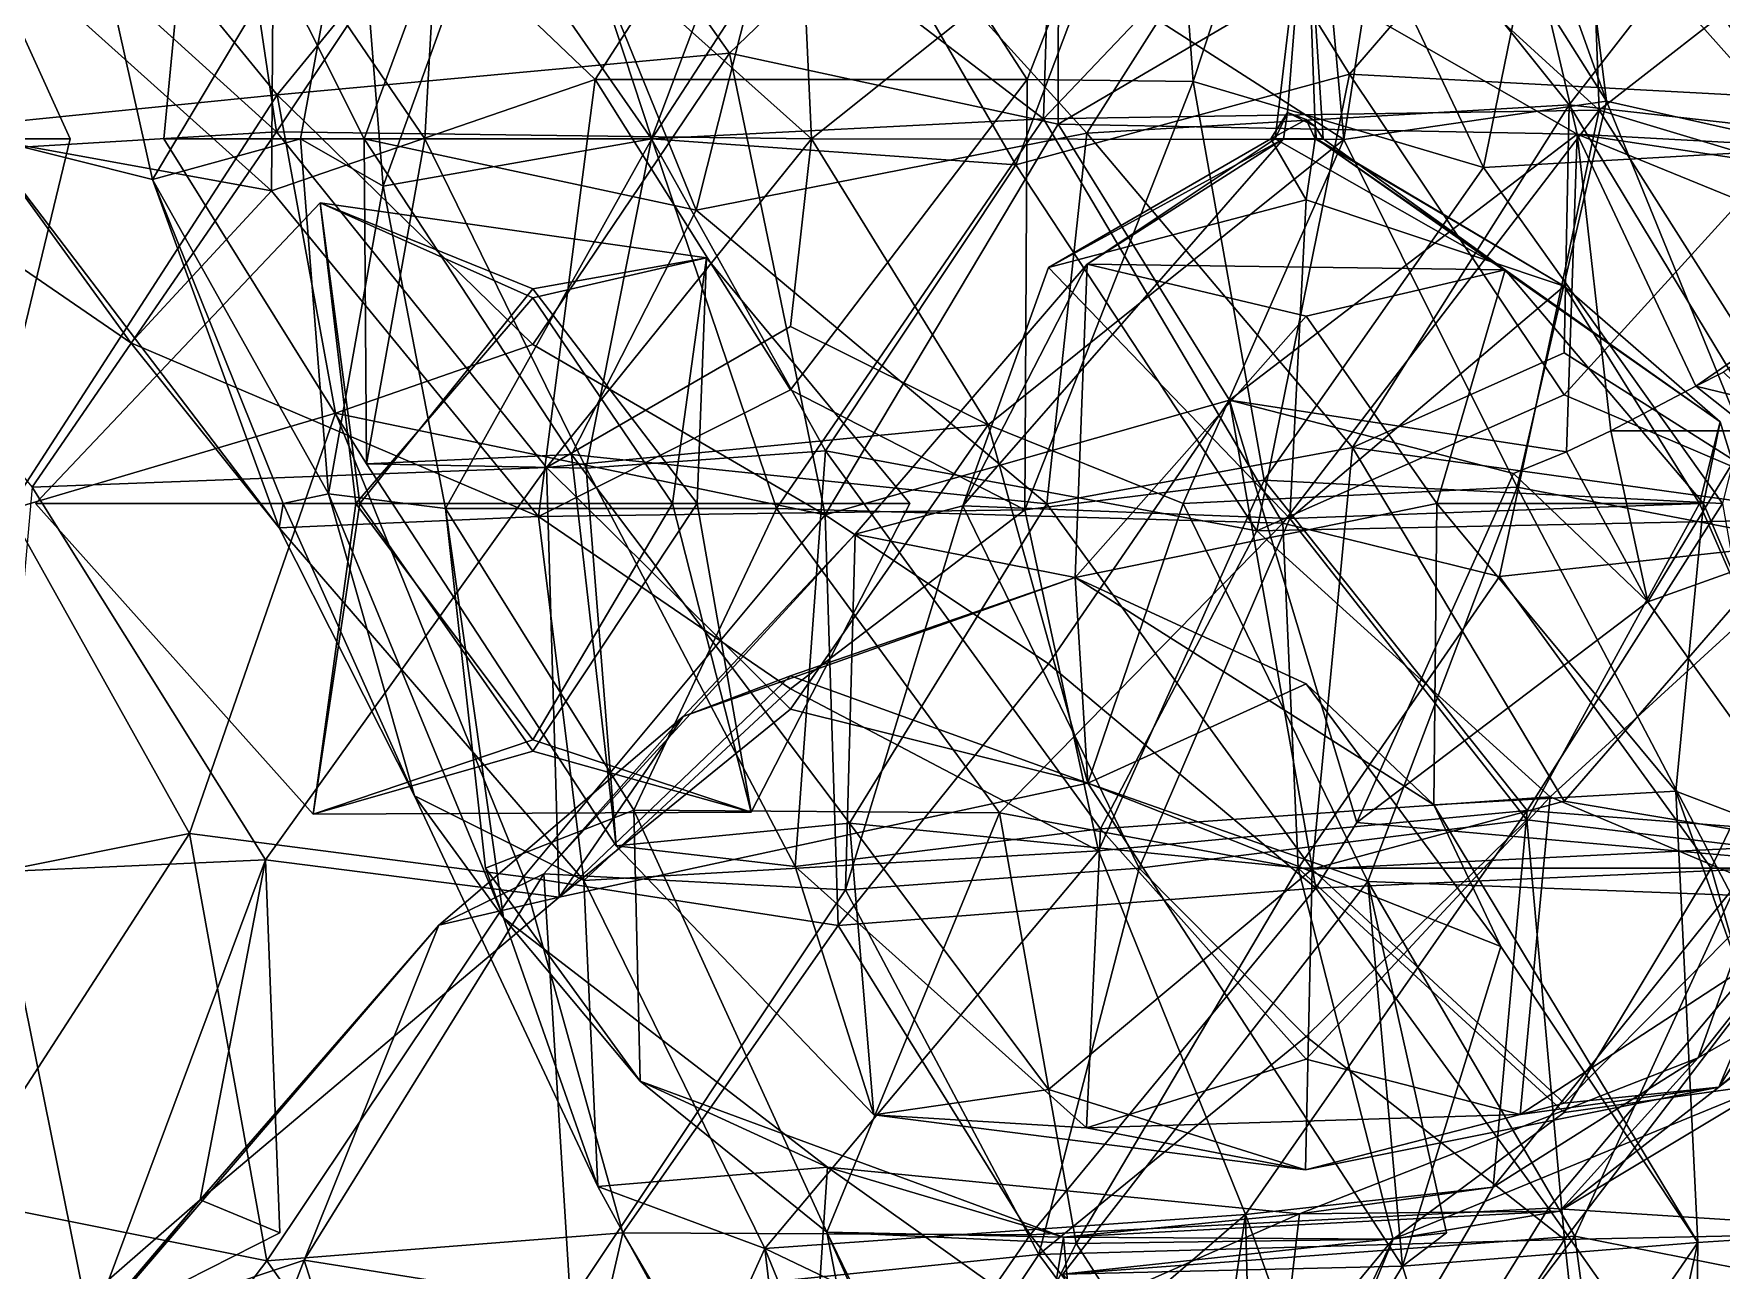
# Model space of a CAD drawing. Extents: x 290034 to 295698, y 4553723 to 4561693.
# Drawn here: x 293386 to 293468.5, y 4558673.5 to 4558733.9 of the extents above; entities that cross this region are included whole.
import ezdxf

# ---------------------------------------------------------------- set-up
doc = ezdxf.new("R2010")
doc.units = 0
doc.layers.add('Au_ppm_Pref_-_0_2', color=7, linetype='CONTINUOUS')

msp = doc.modelspace()

# ---------------------------------------------------------------- linework, layer by layer
at = {"layer": 'Au_ppm_Pref_-_0_2'}
for points in [[(293435.373, 4558729.73, 1828.966), (293436.02, 4558750.748, 1833.943), (293423.013, 4558739.188, 1831.769)], [(293435.373, 4558729.73, 1828.966), (293448.212, 4558743.222, 1830.424), (293436.02, 4558750.748, 1833.943)], [(293382.392, 4558743.126, 1892.169), (293397.885, 4558729.086, 1892.663), (293394.884, 4558749.43, 1891.044)], [(293407.512, 4558743.516, 1892.262), (293394.884, 4558749.43, 1891.044), (293397.885, 4558729.086, 1892.663)], [(293462.53, 4558730.146, 1828.394), (293461.816, 4558749.608, 1834.904), (293448.212, 4558743.222, 1830.424)], [(293462.53, 4558730.146, 1828.394), (293473.41, 4558738.638, 1831.952), (293461.816, 4558749.608, 1834.904)], [(293407.512, 4558743.516, 1892.262), (293424.038, 4558728.741, 1892.29), (293423.106, 4558748.855, 1890.425)], [(293423.106, 4558748.855, 1890.425), (293424.038, 4558728.741, 1892.29), (293435.613, 4558737.996, 1891.79)], [(293434.579, 4558731.65, 1863.491), (293424.011, 4558747.988, 1864.545), (293441.422, 4558749.174, 1859.851)], [(293434.579, 4558731.65, 1863.491), (293441.422, 4558749.174, 1859.851), (293442.685, 4558731.553, 1858.398)], [(293442.685, 4558731.553, 1858.398), (293441.422, 4558749.174, 1859.851), (293447.691, 4558746.724, 1853.071)], [(293486.135, 4558748.987, 1790.109), (293460.721, 4558743.976, 1790.36), (293473.92, 4558730.633, 1789.87)], [(293409.221, 4558747.84, 1812.01), (293402.172, 4558728.741, 1809.44), (293393.943, 4558745.163, 1805.578)], [(293424.011, 4558747.988, 1864.545), (293413.469, 4558731.641, 1862.541), (293397.794, 4558746.604, 1864.904)], [(293418.397, 4558725.259, 1812.524), (293402.172, 4558728.741, 1809.44), (293409.221, 4558747.84, 1812.01)], [(293423.293, 4558744.673, 1816.358), (293418.397, 4558725.259, 1812.524), (293409.221, 4558747.84, 1812.01)], [(293410.555, 4558746.33, 1908.586), (293436.124, 4558748.428, 1908.601), (293420.029, 4558732.932, 1909.327)], [(293434.579, 4558731.65, 1863.491), (293413.469, 4558731.641, 1862.541), (293424.011, 4558747.988, 1864.545)], [(293436.095, 4558729.458, 1910.133), (293420.029, 4558732.932, 1909.327), (293436.124, 4558748.428, 1908.601)], [(293436.095, 4558729.458, 1910.133), (293436.124, 4558748.428, 1908.601), (293448.212, 4558736.578, 1909.136)], [(293397.927, 4558730.895, 1908.822), (293370.494, 4558728.121, 1906.926), (293385.258, 4558746.424, 1907.855)], [(293372.556, 4558746.495, 1853.045), (293383.451, 4558728.855, 1853.02), (293387.487, 4558746.248, 1847.653)], [(293387.487, 4558746.248, 1847.653), (293383.451, 4558728.855, 1853.02), (293391.836, 4558726.766, 1846.233)], [(293397.794, 4558746.604, 1864.904), (293397.653, 4558726.208, 1861.696), (293385.216, 4558737.376, 1862.07)], [(293410.555, 4558746.33, 1908.586), (293397.927, 4558730.895, 1908.822), (293385.258, 4558746.424, 1907.855)], [(293387.487, 4558746.248, 1847.653), (293391.836, 4558726.766, 1846.233), (293401.761, 4558743.366, 1842.012)], [(293397.794, 4558746.604, 1864.904), (293413.469, 4558731.641, 1862.541), (293397.653, 4558726.208, 1861.696)], [(293410.555, 4558746.33, 1908.586), (293420.029, 4558732.932, 1909.327), (293397.927, 4558730.895, 1908.822)], [(293401.761, 4558743.366, 1842.012), (293403.103, 4558726.43, 1836.105), (293410.376, 4558746.573, 1835.256)], [(293416.227, 4558728.741, 1832.052), (293410.376, 4558746.573, 1835.256), (293403.103, 4558726.43, 1836.105)], [(293422.955, 4558746.597, 1793.659), (293405.971, 4558743.482, 1798.659), (293416.211, 4558728.741, 1796.409)], [(293416.227, 4558728.741, 1832.052), (293423.013, 4558739.188, 1831.769), (293410.376, 4558746.573, 1835.256)], [(293434.025, 4558727.475, 1792.52), (293422.955, 4558746.597, 1793.659), (293416.211, 4558728.741, 1796.409)], [(293434.025, 4558727.475, 1792.52), (293441.244, 4558746.559, 1790.391), (293422.955, 4558746.597, 1793.659)], [(293437.49, 4558729.017, 1816.657), (293423.293, 4558744.673, 1816.358), (293448.42, 4558746.23, 1817.402)], [(293441.244, 4558746.559, 1790.391), (293434.025, 4558727.475, 1792.52), (293450.327, 4558731.904, 1789.788)], [(293435.613, 4558737.996, 1891.79), (293450.047, 4558728.716, 1893.755), (293448.415, 4558746.617, 1888.808)], [(293437.49, 4558729.017, 1816.657), (293448.42, 4558746.23, 1817.402), (293461.07, 4558730.413, 1819.75)], [(293441.244, 4558746.559, 1790.391), (293450.327, 4558731.904, 1789.788), (293460.721, 4558743.976, 1790.36)], [(293456.871, 4558727.352, 1852.076), (293442.685, 4558731.553, 1858.398), (293447.691, 4558746.724, 1853.071)], [(293456.871, 4558727.352, 1852.076), (293447.691, 4558746.724, 1853.071), (293460.805, 4558746.549, 1847.139)], [(293450.047, 4558728.716, 1893.755), (293452.819, 4558746.559, 1895.822), (293448.415, 4558746.617, 1888.808)], [(293448.42, 4558746.23, 1817.402), (293473.497, 4558746.41, 1817.428), (293461.07, 4558730.413, 1819.75)], [(293462.888, 4558730.59, 1900.623), (293452.819, 4558746.559, 1895.822), (293450.047, 4558728.716, 1893.755)], [(293452.819, 4558746.559, 1895.822), (293462.888, 4558730.59, 1900.623), (293460.901, 4558746.559, 1900.584)], [(293472.855, 4558728.255, 1846.96), (293456.871, 4558727.352, 1852.076), (293460.805, 4558746.549, 1847.139)], [(293460.901, 4558746.559, 1900.584), (293462.888, 4558730.59, 1900.623), (293457.579, 4558745.442, 1906.145)], [(293472.855, 4558728.255, 1846.96), (293460.805, 4558746.549, 1847.139), (293472.152, 4558746.019, 1840.778)], [(293473.497, 4558746.41, 1817.428), (293488.366, 4558727.309, 1818.94), (293461.07, 4558730.413, 1819.75)], [(293448.212, 4558736.578, 1909.136), (293457.579, 4558745.442, 1906.145), (293461.457, 4558728.98, 1912.257)], [(293472.815, 4558728.357, 1906.353), (293461.457, 4558728.98, 1912.257), (293457.579, 4558745.442, 1906.145)], [(293472.815, 4558728.357, 1906.353), (293457.579, 4558745.442, 1906.145), (293462.888, 4558730.59, 1900.623)], [(293402.172, 4558728.741, 1809.44), (293392.391, 4558728.741, 1805.555), (293393.943, 4558745.163, 1805.578)], [(293392.391, 4558728.741, 1805.555), (293405.145, 4558728.741, 1800.6), (293393.943, 4558745.163, 1805.578)], [(293405.145, 4558728.741, 1800.6), (293405.971, 4558743.482, 1798.659), (293393.943, 4558745.163, 1805.578)], [(293437.49, 4558729.017, 1816.657), (293418.397, 4558725.259, 1812.524), (293423.293, 4558744.673, 1816.358)], [(293460.721, 4558743.976, 1790.36), (293450.327, 4558731.904, 1789.788), (293473.92, 4558730.633, 1789.87)], [(293397.885, 4558729.086, 1892.663), (293382.392, 4558743.126, 1892.169), (293372.69, 4558727.57, 1894.479)], [(293376.28, 4558728.741, 1780.455), (293381.082, 4558743.538, 1775.858), (293387.804, 4558728.741, 1775.858)], [(293387.804, 4558728.741, 1775.858), (293381.082, 4558743.538, 1775.858), (293377.319, 4558728.741, 1771.205)], [(293401.761, 4558743.366, 1842.012), (293391.836, 4558726.766, 1846.233), (293399.072, 4558728.741, 1841.191)], [(293424.038, 4558728.741, 1892.29), (293407.512, 4558743.516, 1892.262), (293397.885, 4558729.086, 1892.663)], [(293399.072, 4558728.741, 1841.191), (293403.103, 4558726.43, 1836.105), (293401.761, 4558743.366, 1842.012)], [(293416.211, 4558728.741, 1796.409), (293405.971, 4558743.482, 1798.659), (293405.145, 4558728.741, 1800.6)], [(293435.373, 4558729.73, 1828.966), (293462.53, 4558730.146, 1828.394), (293448.212, 4558743.222, 1830.424)], [(293448.212, 4558741.57, 1875.164), (293446.697, 4558728.741, 1871.601), (293447.291, 4558730.043, 1870.887)], [(293448.212, 4558741.57, 1875.164), (293449.035, 4558728.741, 1871.276), (293446.697, 4558728.741, 1871.601)], [(293448.212, 4558741.57, 1875.164), (293447.291, 4558730.043, 1870.887), (293448.646, 4558729.356, 1870.887)], [(293448.212, 4558741.57, 1875.164), (293448.646, 4558729.356, 1870.887), (293449.035, 4558728.741, 1871.276)], [(293416.227, 4558728.741, 1832.052), (293435.373, 4558729.73, 1828.966), (293423.013, 4558739.188, 1831.769)], [(293424.038, 4558728.741, 1892.29), (293450.047, 4558728.716, 1893.755), (293435.613, 4558737.996, 1891.79)], [(293473.41, 4558738.638, 1831.952), (293462.53, 4558730.146, 1828.394), (293481.012, 4558724.596, 1830.286)], [(293385.216, 4558737.376, 1862.07), (293397.653, 4558726.208, 1861.696), (293373.555, 4558730.592, 1859.009)], [(293436.095, 4558729.458, 1910.133), (293448.212, 4558736.578, 1909.136), (293461.457, 4558728.98, 1912.257)], [(293420.029, 4558732.932, 1909.327), (293410.414, 4558718.702, 1909.116), (293397.927, 4558730.895, 1908.822)], [(293410.414, 4558718.702, 1909.116), (293420.029, 4558732.932, 1909.327), (293424.707, 4558710.378, 1911.822)], [(293420.029, 4558732.932, 1909.327), (293436.095, 4558729.458, 1910.133), (293424.707, 4558710.378, 1911.822)], [(293413.469, 4558731.641, 1862.541), (293410.702, 4558710.288, 1858.925), (293397.653, 4558726.208, 1861.696)], [(293423.013, 4558716.478, 1863.096), (293410.702, 4558710.288, 1858.925), (293413.469, 4558731.641, 1862.541)], [(293434.579, 4558731.65, 1863.491), (293423.013, 4558716.478, 1863.096), (293413.469, 4558731.641, 1862.541)], [(293434.579, 4558731.65, 1863.491), (293434.46, 4558710.618, 1857.8), (293423.013, 4558716.478, 1863.096)], [(293434.025, 4558727.475, 1792.52), (293445.8, 4558709.589, 1792.32), (293450.327, 4558731.904, 1789.788)], [(293434.579, 4558731.65, 1863.491), (293442.685, 4558731.553, 1858.398), (293434.46, 4558710.618, 1857.8)], [(293446.153, 4558712.065, 1852.203), (293434.46, 4558710.618, 1857.8), (293442.685, 4558731.553, 1858.398)], [(293456.871, 4558727.352, 1852.076), (293446.153, 4558712.065, 1852.203), (293442.685, 4558731.553, 1858.398)], [(293450.327, 4558731.904, 1789.788), (293445.8, 4558709.589, 1792.32), (293460.811, 4558716.234, 1789.507)], [(293450.327, 4558731.904, 1789.788), (293460.811, 4558716.234, 1789.507), (293473.92, 4558730.633, 1789.87)], [(293397.927, 4558730.895, 1908.822), (293384.806, 4558710.618, 1906.718), (293370.494, 4558728.121, 1906.926)], [(293390.77, 4558718.778, 1859.009), (293373.555, 4558730.592, 1859.009), (293397.653, 4558726.208, 1861.696)], [(293373.555, 4558730.592, 1859.009), (293390.77, 4558718.778, 1859.009), (293383.451, 4558728.855, 1853.02)], [(293397.927, 4558730.895, 1908.822), (293400.784, 4558715.341, 1909.59), (293384.806, 4558710.618, 1906.718)], [(293397.927, 4558730.895, 1908.822), (293410.414, 4558718.702, 1909.116), (293400.784, 4558715.341, 1909.59)], [(293458.529, 4558711.729, 1895.208), (293462.888, 4558730.59, 1900.623), (293450.047, 4558728.716, 1893.755)], [(293458.529, 4558711.729, 1895.208), (293471.602, 4558709.23, 1901.499), (293462.888, 4558730.59, 1900.623)], [(293473.92, 4558730.633, 1789.87), (293460.811, 4558716.234, 1789.507), (293474.995, 4558710.201, 1792.42)], [(293462.888, 4558730.59, 1900.623), (293471.602, 4558709.23, 1901.499), (293472.815, 4558728.357, 1906.353)], [(293435.373, 4558729.73, 1828.966), (293416.227, 4558728.741, 1832.052), (293422.319, 4558710.681, 1829.091)], [(293422.319, 4558710.681, 1829.091), (293447.067, 4558709.96, 1827.138), (293435.373, 4558729.73, 1828.966)], [(293435.373, 4558729.73, 1828.966), (293447.067, 4558709.96, 1827.138), (293462.53, 4558730.146, 1828.394)], [(293437.49, 4558729.017, 1816.657), (293461.07, 4558730.413, 1819.75), (293450.483, 4558713.662, 1817.009)], [(293446.491, 4558728.741, 1870.076), (293448.212, 4558729.698, 1870.568), (293447.291, 4558730.043, 1870.887)], [(293446.491, 4558728.741, 1870.076), (293447.291, 4558730.043, 1870.887), (293447.098, 4558728.741, 1870.887)], [(293446.491, 4558728.741, 1870.076), (293448.658, 4558728.741, 1870.677), (293448.212, 4558729.698, 1870.568)], [(293446.697, 4558728.741, 1871.601), (293447.098, 4558728.741, 1870.887), (293447.291, 4558730.043, 1870.887)], [(293457.662, 4558707.358, 1826.045), (293462.53, 4558730.146, 1828.394), (293447.067, 4558709.96, 1827.138)], [(293448.646, 4558729.356, 1870.887), (293447.291, 4558730.043, 1870.887), (293448.212, 4558729.698, 1870.568)], [(293448.646, 4558729.356, 1870.887), (293448.212, 4558729.698, 1870.568), (293448.658, 4558728.741, 1870.677)], [(293460.811, 4558718.285, 1820.919), (293450.483, 4558713.662, 1817.009), (293461.07, 4558730.413, 1819.75)], [(293475.733, 4558709.324, 1827.793), (293462.53, 4558730.146, 1828.394), (293457.662, 4558707.358, 1826.045)], [(293460.811, 4558718.285, 1820.919), (293461.07, 4558730.413, 1819.75), (293473.081, 4558710.527, 1817.706)], [(293461.07, 4558730.413, 1819.75), (293488.366, 4558727.309, 1818.94), (293473.081, 4558710.527, 1817.706)], [(293481.012, 4558724.596, 1830.286), (293462.53, 4558730.146, 1828.394), (293475.733, 4558709.324, 1827.793)], [(293385.952, 4558711.724, 1895.138), (293397.885, 4558729.086, 1892.663), (293372.69, 4558727.57, 1894.479)], [(293390.77, 4558718.778, 1859.009), (293398.022, 4558709.736, 1853.045), (293383.451, 4558728.855, 1853.02)], [(293383.451, 4558728.855, 1853.02), (293398.022, 4558709.736, 1853.045), (293391.836, 4558726.766, 1846.233)], [(293385.952, 4558711.724, 1895.138), (293411.083, 4558712.687, 1892.422), (293397.885, 4558729.086, 1892.663)], [(293411.083, 4558712.687, 1892.422), (293424.038, 4558728.741, 1892.29), (293397.885, 4558729.086, 1892.663)], [(293437.49, 4558729.017, 1816.657), (293435.539, 4558710.905, 1811.65), (293418.397, 4558725.259, 1812.524)], [(293424.707, 4558710.378, 1911.822), (293436.095, 4558729.458, 1910.133), (293444.464, 4558715.979, 1914.013)], [(293437.49, 4558729.017, 1816.657), (293450.483, 4558713.662, 1817.009), (293435.539, 4558710.905, 1811.65)], [(293444.464, 4558715.979, 1914.013), (293436.095, 4558729.458, 1910.133), (293461.457, 4558728.98, 1912.257)], [(293461.457, 4558728.98, 1912.257), (293460.928, 4558713.457, 1918.175), (293444.464, 4558715.979, 1914.013)], [(293448.646, 4558729.356, 1870.887), (293448.712, 4558728.741, 1870.887), (293449.035, 4558728.741, 1871.276)], [(293448.712, 4558728.741, 1870.887), (293448.646, 4558729.356, 1870.887), (293448.658, 4558728.741, 1870.677)], [(293461.457, 4558728.98, 1912.257), (293463.098, 4558714.485, 1918.243), (293460.928, 4558713.457, 1918.175)], [(293461.457, 4558728.98, 1912.257), (293467.251, 4558716.668, 1918.291), (293463.098, 4558714.485, 1918.243)], [(293461.457, 4558728.98, 1912.257), (293476.29, 4558722.91, 1917.816), (293467.251, 4558716.668, 1918.291)], [(293472.815, 4558728.357, 1906.353), (293486.335, 4558725.209, 1912.596), (293461.457, 4558728.98, 1912.257)], [(293486.335, 4558725.209, 1912.596), (293476.29, 4558722.91, 1917.816), (293461.457, 4558728.98, 1912.257)], [(293376.28, 4558728.741, 1780.455), (293387.804, 4558728.741, 1775.858), (293383.928, 4558712.745, 1775.858)], [(293387.804, 4558728.741, 1775.858), (293377.319, 4558728.741, 1771.205), (293383.928, 4558712.745, 1775.858)], [(293399.072, 4558728.741, 1841.191), (293391.836, 4558726.766, 1846.233), (293400.433, 4558711.4, 1841.387)], [(293402.172, 4558728.741, 1809.44), (293402.294, 4558712.87, 1805.555), (293392.391, 4558728.741, 1805.555)], [(293392.391, 4558728.741, 1805.555), (293402.294, 4558712.87, 1805.555), (293405.145, 4558728.741, 1800.6)], [(293399.072, 4558728.741, 1841.191), (293400.433, 4558711.4, 1841.387), (293403.103, 4558726.43, 1836.105)], [(293402.172, 4558728.741, 1809.44), (293418.397, 4558725.259, 1812.524), (293412.311, 4558713.323, 1809.8)], [(293412.311, 4558713.323, 1809.8), (293402.294, 4558712.87, 1805.555), (293402.172, 4558728.741, 1809.44)], [(293402.294, 4558712.87, 1805.555), (293413.021, 4558712.654, 1800.142), (293405.145, 4558728.741, 1800.6)], [(293406.157, 4558710.69, 1834.25), (293416.227, 4558728.741, 1832.052), (293403.103, 4558726.43, 1836.105)], [(293416.211, 4558728.741, 1796.409), (293405.145, 4558728.741, 1800.6), (293413.021, 4558712.654, 1800.142)], [(293422.319, 4558710.681, 1829.091), (293416.227, 4558728.741, 1832.052), (293406.157, 4558710.69, 1834.25)], [(293424.038, 4558728.741, 1892.29), (293411.083, 4558712.687, 1892.422), (293423.013, 4558719.584, 1891.592)], [(293416.211, 4558728.741, 1796.409), (293413.021, 4558712.654, 1800.142), (293424.727, 4558713.498, 1795.343)], [(293424.727, 4558713.498, 1795.343), (293434.025, 4558727.475, 1792.52), (293416.211, 4558728.741, 1796.409)], [(293424.038, 4558728.741, 1892.29), (293423.013, 4558719.584, 1891.592), (293432.669, 4558714.766, 1891.976)], [(293424.038, 4558728.741, 1892.29), (293432.669, 4558714.766, 1891.976), (293450.047, 4558728.716, 1893.755)], [(293435.613, 4558722.455, 1867.043), (293447.098, 4558728.741, 1870.887), (293431.429, 4558710.818, 1869.677)], [(293437.504, 4558722.62, 1875.678), (293431.429, 4558710.818, 1869.677), (293447.098, 4558728.741, 1870.887)], [(293432.669, 4558714.766, 1891.976), (293442.203, 4558710.923, 1891.538), (293450.047, 4558728.716, 1893.755)], [(293435.613, 4558722.455, 1867.043), (293448.212, 4558725.768, 1869.897), (293446.491, 4558728.741, 1870.076)], [(293435.613, 4558722.455, 1867.043), (293446.491, 4558728.741, 1870.076), (293447.098, 4558728.741, 1870.887)], [(293457.938, 4558722.341, 1876.047), (293437.504, 4558722.62, 1875.678), (293446.697, 4558728.741, 1871.601)], [(293437.504, 4558722.62, 1875.678), (293447.098, 4558728.741, 1870.887), (293446.697, 4558728.741, 1871.601)], [(293458.529, 4558711.729, 1895.208), (293450.047, 4558728.716, 1893.755), (293442.203, 4558710.923, 1891.538)], [(293446.491, 4558728.741, 1870.076), (293448.212, 4558725.768, 1869.897), (293448.658, 4558728.741, 1870.677)], [(293457.938, 4558722.341, 1876.047), (293446.697, 4558728.741, 1871.601), (293449.035, 4558728.741, 1871.276)], [(293460.811, 4558721.542, 1867.348), (293448.658, 4558728.741, 1870.677), (293448.212, 4558725.768, 1869.897)], [(293460.811, 4558721.542, 1867.348), (293448.712, 4558728.741, 1870.887), (293448.658, 4558728.741, 1870.677)], [(293457.938, 4558722.341, 1876.047), (293449.035, 4558728.741, 1871.276), (293448.712, 4558728.741, 1870.887)], [(293457.938, 4558722.341, 1876.047), (293448.712, 4558728.741, 1870.887), (293468.441, 4558714.922, 1870.887)], [(293460.811, 4558721.542, 1867.348), (293468.441, 4558714.922, 1870.887), (293448.712, 4558728.741, 1870.887)], [(293468.549, 4558710.923, 1850.778), (293456.871, 4558727.352, 1852.076), (293472.855, 4558728.255, 1846.96)], [(293424.727, 4558713.498, 1795.343), (293445.8, 4558709.589, 1792.32), (293434.025, 4558727.475, 1792.52)], [(293468.549, 4558710.923, 1850.778), (293446.153, 4558712.065, 1852.203), (293456.871, 4558727.352, 1852.076)], [(293391.836, 4558726.766, 1846.233), (293398.022, 4558709.736, 1853.045), (293398.222, 4558710.923, 1847.13)], [(293391.836, 4558726.766, 1846.233), (293398.222, 4558710.923, 1847.13), (293400.433, 4558711.4, 1841.387)], [(293406.157, 4558710.69, 1834.25), (293403.103, 4558726.43, 1836.105), (293400.433, 4558711.4, 1841.387)], [(293386.108, 4558710.923, 1775.858), (293400.022, 4558725.619, 1775.858), (293401.763, 4558710.923, 1779.936)], [(293400.022, 4558725.619, 1775.858), (293386.108, 4558710.923, 1775.858), (293401.964, 4558710.923, 1771.875)], [(293397.653, 4558726.208, 1861.696), (293410.702, 4558710.288, 1858.925), (293390.77, 4558718.778, 1859.009)], [(293400.022, 4558725.619, 1775.858), (293410.414, 4558720.981, 1779.211), (293401.763, 4558710.923, 1779.936)], [(293400.022, 4558725.619, 1775.858), (293418.902, 4558722.927, 1775.858), (293410.414, 4558720.981, 1779.211)], [(293400.022, 4558725.619, 1775.858), (293401.964, 4558710.923, 1771.875), (293410.414, 4558721.412, 1772.362)], [(293418.902, 4558722.927, 1775.858), (293400.022, 4558725.619, 1775.858), (293410.414, 4558721.412, 1772.362)], [(293435.613, 4558722.455, 1867.043), (293447.412, 4558710.197, 1866.005), (293448.212, 4558725.768, 1869.897)], [(293460.811, 4558721.542, 1867.348), (293448.212, 4558725.768, 1869.897), (293447.412, 4558710.197, 1866.005)], [(293435.539, 4558710.905, 1811.65), (293412.311, 4558713.323, 1809.8), (293418.397, 4558725.259, 1812.524)], [(293418.455, 4558710.923, 1772.067), (293418.902, 4558722.927, 1775.858), (293410.414, 4558721.412, 1772.362)], [(293418.902, 4558722.927, 1775.858), (293417.244, 4558710.923, 1779.078), (293410.414, 4558720.981, 1779.211)], [(293418.902, 4558722.927, 1775.858), (293428.838, 4558710.923, 1775.858), (293417.244, 4558710.923, 1779.078)], [(293418.455, 4558710.923, 1772.067), (293428.838, 4558710.923, 1775.858), (293418.902, 4558722.927, 1775.858)], [(293436.927, 4558707.319, 1881.978), (293426.17, 4558709.432, 1876.62), (293437.504, 4558722.62, 1875.678)], [(293437.504, 4558722.62, 1875.678), (293426.17, 4558709.432, 1876.62), (293431.429, 4558710.818, 1869.677)], [(293435.613, 4558722.455, 1867.043), (293431.429, 4558710.818, 1869.677), (293447.412, 4558710.197, 1866.005)], [(293436.927, 4558707.319, 1881.978), (293437.504, 4558722.62, 1875.678), (293448.212, 4558720.08, 1879.879)], [(293437.504, 4558722.62, 1875.678), (293457.938, 4558722.341, 1876.047), (293448.212, 4558720.08, 1879.879)], [(293457.938, 4558722.341, 1876.047), (293454.588, 4558710.923, 1877.851), (293448.212, 4558720.08, 1879.879)], [(293467.631, 4558710.923, 1874.102), (293454.588, 4558710.923, 1877.851), (293457.938, 4558722.341, 1876.047)], [(293467.631, 4558710.923, 1874.102), (293457.938, 4558722.341, 1876.047), (293468.441, 4558714.922, 1870.887)], [(293467.251, 4558716.668, 1918.291), (293476.29, 4558722.91, 1917.816), (293468.612, 4558717.352, 1918.319)], [(293418.455, 4558710.923, 1772.067), (293410.414, 4558721.412, 1772.362), (293401.964, 4558710.923, 1771.875)], [(293460.811, 4558721.542, 1867.348), (293447.412, 4558710.197, 1866.005), (293467.424, 4558710.923, 1867.77)], [(293468.441, 4558714.922, 1870.887), (293460.811, 4558721.542, 1867.348), (293467.424, 4558710.923, 1867.77)], [(293417.244, 4558710.923, 1779.078), (293401.763, 4558710.923, 1779.936), (293410.414, 4558720.981, 1779.211)], [(293436.927, 4558707.319, 1881.978), (293448.212, 4558720.08, 1879.879), (293454.588, 4558710.923, 1877.851)], [(293411.083, 4558712.687, 1892.422), (293432.669, 4558714.766, 1891.976), (293423.013, 4558719.584, 1891.592)], [(293410.702, 4558710.288, 1858.925), (293398.022, 4558709.736, 1853.045), (293390.77, 4558718.778, 1859.009)], [(293410.414, 4558718.702, 1909.116), (293424.707, 4558710.378, 1911.822), (293400.784, 4558715.341, 1909.59)], [(293460.811, 4558718.285, 1820.919), (293473.081, 4558710.527, 1817.706), (293450.483, 4558713.662, 1817.009)], [(293468.612, 4558717.352, 1918.319), (293470, 4558715.989, 1918.52), (293467.251, 4558716.668, 1918.291)], [(293434.46, 4558710.618, 1857.8), (293410.702, 4558710.288, 1858.925), (293423.013, 4558716.478, 1863.096)], [(293467.251, 4558716.668, 1918.291), (293470, 4558714.485, 1918.646), (293463.098, 4558714.485, 1918.243)], [(293470, 4558714.485, 1918.646), (293467.251, 4558716.668, 1918.291), (293470, 4558715.989, 1918.52)], [(293444.464, 4558715.979, 1914.013), (293435.613, 4558703.094, 1915.792), (293424.707, 4558710.378, 1911.822)], [(293435.613, 4558703.094, 1915.792), (293444.464, 4558715.979, 1914.013), (293448.682, 4558692.127, 1918.556)], [(293458.337, 4558712.401, 1918.083), (293450.68, 4558695.344, 1918.6), (293444.464, 4558715.979, 1914.013)], [(293448.682, 4558692.127, 1918.556), (293444.464, 4558715.979, 1914.013), (293450.68, 4558695.344, 1918.6)], [(293444.464, 4558715.979, 1914.013), (293460.928, 4558713.457, 1918.175), (293458.337, 4558712.401, 1918.083)], [(293445.8, 4558709.589, 1792.32), (293474.995, 4558710.201, 1792.42), (293460.811, 4558716.234, 1789.507)], [(293400.784, 4558715.341, 1909.59), (293393.64, 4558694.802, 1907.673), (293384.806, 4558710.618, 1906.718)], [(293409.963, 4558692.683, 1912.6), (293393.64, 4558694.802, 1907.673), (293400.784, 4558715.341, 1909.59)], [(293424.707, 4558710.378, 1911.822), (293409.963, 4558692.683, 1912.6), (293400.784, 4558715.341, 1909.59)], [(293411.083, 4558712.687, 1892.422), (293423.013, 4558700.875, 1892.054), (293432.669, 4558714.766, 1891.976)], [(293437.535, 4558697.262, 1888.087), (293432.669, 4558714.766, 1891.976), (293423.013, 4558700.875, 1892.054)], [(293432.669, 4558714.766, 1891.976), (293437.535, 4558697.262, 1888.087), (293442.203, 4558710.923, 1891.538)], [(293468.441, 4558714.922, 1870.887), (293467.424, 4558710.923, 1867.77), (293475.035, 4558693.523, 1870.453)], [(293467.631, 4558710.923, 1874.102), (293468.441, 4558714.922, 1870.887), (293475.035, 4558693.523, 1870.453)], [(293464.908, 4558706.119, 1918.822), (293460.928, 4558713.457, 1918.175), (293463.098, 4558714.485, 1918.243)], [(293464.908, 4558706.119, 1918.822), (293463.098, 4558714.485, 1918.243), (293470, 4558714.485, 1918.646)], [(293464.908, 4558706.119, 1918.822), (293470, 4558714.485, 1918.646), (293470, 4558707.952, 1919.015)], [(293412.311, 4558713.323, 1809.8), (293414.485, 4558694.193, 1805.555), (293402.294, 4558712.87, 1805.555)], [(293412.311, 4558713.323, 1809.8), (293435.539, 4558710.905, 1811.65), (293425.892, 4558695.313, 1809.401)], [(293412.311, 4558713.323, 1809.8), (293425.892, 4558695.313, 1809.401), (293414.485, 4558694.193, 1805.555)], [(293413.021, 4558712.654, 1800.142), (293423.245, 4558693.181, 1799.658), (293424.727, 4558713.498, 1795.343)], [(293423.245, 4558693.181, 1799.658), (293438.158, 4558695.037, 1795.52), (293424.727, 4558713.498, 1795.343)], [(293424.727, 4558713.498, 1795.343), (293438.158, 4558695.037, 1795.52), (293445.8, 4558709.589, 1792.32)], [(293450.483, 4558713.662, 1817.009), (293448.504, 4558693.065, 1811.498), (293435.539, 4558710.905, 1811.65)], [(293450.483, 4558713.662, 1817.009), (293460.811, 4558696.389, 1816.339), (293448.504, 4558693.065, 1811.498)], [(293450.483, 4558713.662, 1817.009), (293473.081, 4558710.527, 1817.706), (293460.811, 4558696.389, 1816.339)], [(293464.908, 4558706.119, 1918.822), (293458.337, 4558712.401, 1918.083), (293460.928, 4558713.457, 1918.175)], [(293411.083, 4558712.687, 1892.422), (293385.952, 4558711.724, 1895.138), (293397.357, 4558693.514, 1894.313)], [(293411.706, 4558691.693, 1889.021), (293411.083, 4558712.687, 1892.422), (293397.357, 4558693.514, 1894.313)], [(293402.294, 4558712.87, 1805.555), (293414.485, 4558694.193, 1805.555), (293413.021, 4558712.654, 1800.142)], [(293423.013, 4558700.875, 1892.054), (293411.083, 4558712.687, 1892.422), (293411.706, 4558691.693, 1889.021)], [(293414.485, 4558694.193, 1805.555), (293423.245, 4558693.181, 1799.658), (293413.021, 4558712.654, 1800.142)], [(293450.68, 4558695.344, 1918.6), (293458.337, 4558712.401, 1918.083), (293464.908, 4558706.119, 1918.822)], [(293397.357, 4558693.514, 1894.313), (293385.952, 4558711.724, 1895.138), (293384.277, 4558692.93, 1900.072)], [(293446.153, 4558712.065, 1852.203), (293438.061, 4558693.96, 1853.872), (293434.46, 4558710.618, 1857.8)], [(293446.153, 4558712.065, 1852.203), (293459.004, 4558695.924, 1851.278), (293438.061, 4558693.96, 1853.872)], [(293458.529, 4558711.729, 1895.208), (293442.203, 4558710.923, 1891.538), (293451.232, 4558692.451, 1893.439)], [(293468.549, 4558710.923, 1850.778), (293459.004, 4558695.924, 1851.278), (293446.153, 4558712.065, 1852.203)], [(293468.991, 4558691.795, 1895.417), (293458.529, 4558711.729, 1895.208), (293451.232, 4558692.451, 1893.439)], [(293471.602, 4558709.23, 1901.499), (293458.529, 4558711.729, 1895.208), (293468.991, 4558691.795, 1895.417)], [(293399.68, 4558695.742, 1775.858), (293386.108, 4558710.923, 1775.858), (293401.763, 4558710.923, 1779.936)], [(293386.108, 4558710.923, 1775.858), (293399.68, 4558695.742, 1775.858), (293401.964, 4558710.923, 1771.875)], [(293398.222, 4558710.923, 1847.13), (293398.022, 4558709.736, 1853.045), (293404.634, 4558696.648, 1847.13)], [(293398.222, 4558710.923, 1847.13), (293404.634, 4558696.648, 1847.13), (293400.433, 4558711.4, 1841.387)], [(293399.68, 4558695.742, 1775.858), (293401.763, 4558710.923, 1779.936), (293410.414, 4558699.371, 1779.709)], [(293399.68, 4558695.742, 1775.858), (293410.414, 4558698.822, 1771.824), (293401.964, 4558710.923, 1771.875)], [(293408.992, 4558690.684, 1841.031), (293406.157, 4558710.69, 1834.25), (293400.433, 4558711.4, 1841.387)], [(293404.634, 4558696.648, 1847.13), (293408.992, 4558690.684, 1841.031), (293400.433, 4558711.4, 1841.387)], [(293410.414, 4558699.371, 1779.709), (293401.763, 4558710.923, 1779.936), (293417.244, 4558710.923, 1779.078)], [(293418.455, 4558710.923, 1772.067), (293401.964, 4558710.923, 1771.875), (293410.414, 4558698.822, 1771.824)], [(293415.359, 4558695.946, 1830.834), (293422.319, 4558710.681, 1829.091), (293406.157, 4558710.69, 1834.25)], [(293406.157, 4558710.69, 1834.25), (293408.992, 4558690.684, 1841.031), (293408.11, 4558693.105, 1835.251)], [(293415.359, 4558695.946, 1830.834), (293406.157, 4558710.69, 1834.25), (293408.11, 4558693.105, 1835.251)], [(293418.455, 4558710.923, 1772.067), (293410.414, 4558698.822, 1771.824), (293421.081, 4558695.838, 1775.858)], [(293421.081, 4558695.838, 1775.858), (293410.414, 4558699.371, 1779.709), (293417.244, 4558710.923, 1779.078)], [(293433.218, 4558695.805, 1827.283), (293422.319, 4558710.681, 1829.091), (293415.359, 4558695.946, 1830.834)], [(293428.838, 4558710.923, 1775.858), (293421.081, 4558695.838, 1775.858), (293417.244, 4558710.923, 1779.078)], [(293418.455, 4558710.923, 1772.067), (293421.081, 4558695.838, 1775.858), (293428.838, 4558710.923, 1775.858)], [(293422.319, 4558710.681, 1829.091), (293433.218, 4558695.805, 1827.283), (293447.067, 4558709.96, 1827.138)], [(293426.17, 4558709.432, 1876.62), (293425.705, 4558692.046, 1871.074), (293431.429, 4558710.818, 1869.677)], [(293440.055, 4558693.105, 1867.042), (293431.429, 4558710.818, 1869.677), (293425.705, 4558692.046, 1871.074)], [(293435.539, 4558710.905, 1811.65), (293448.504, 4558693.065, 1811.498), (293425.892, 4558695.313, 1809.401)], [(293447.412, 4558710.197, 1866.005), (293431.429, 4558710.818, 1869.677), (293440.055, 4558693.105, 1867.042)], [(293436.927, 4558707.319, 1881.978), (293454.588, 4558710.923, 1877.851), (293454.45, 4558696.195, 1882.766)], [(293451.232, 4558692.451, 1893.439), (293442.203, 4558710.923, 1891.538), (293437.535, 4558697.262, 1888.087)], [(293467.424, 4558710.923, 1867.77), (293447.412, 4558710.197, 1866.005), (293458.996, 4558695.469, 1866.591)], [(293454.588, 4558710.923, 1877.851), (293466.276, 4558696.865, 1878.057), (293454.45, 4558696.195, 1882.766)], [(293454.588, 4558710.923, 1877.851), (293467.631, 4558710.923, 1874.102), (293466.276, 4558696.865, 1878.057)], [(293467.424, 4558710.923, 1867.77), (293458.996, 4558695.469, 1866.591), (293475.035, 4558693.523, 1870.453)], [(293468.549, 4558710.923, 1850.778), (293471.355, 4558694.972, 1846.432), (293459.004, 4558695.924, 1851.278)], [(293466.276, 4558696.865, 1878.057), (293467.631, 4558710.923, 1874.102), (293475.035, 4558693.523, 1870.453)], [(293393.64, 4558694.802, 1907.673), (293384.277, 4558692.93, 1900.072), (293384.806, 4558710.618, 1906.718)], [(293412.919, 4558692.509, 1852.852), (293398.022, 4558709.736, 1853.045), (293410.702, 4558710.288, 1858.925)], [(293425.347, 4558690.304, 1916.368), (293409.963, 4558692.683, 1912.6), (293424.707, 4558710.378, 1911.822)], [(293434.46, 4558710.618, 1857.8), (293423.013, 4558701.863, 1856.089), (293410.702, 4558710.288, 1858.925)], [(293423.013, 4558701.863, 1856.089), (293412.919, 4558692.509, 1852.852), (293410.702, 4558710.288, 1858.925)], [(293438.061, 4558693.96, 1853.872), (293423.013, 4558701.863, 1856.089), (293434.46, 4558710.618, 1857.8)], [(293425.347, 4558690.304, 1916.368), (293424.707, 4558710.378, 1911.822), (293435.613, 4558703.094, 1915.792)], [(293433.218, 4558695.805, 1827.283), (293447.816, 4558693.105, 1825.971), (293447.067, 4558709.96, 1827.138)], [(293447.412, 4558710.197, 1866.005), (293440.055, 4558693.105, 1867.042), (293458.996, 4558695.469, 1866.591)], [(293474.995, 4558710.201, 1792.42), (293445.8, 4558709.589, 1792.32), (293460.132, 4558696.599, 1794.131)], [(293457.662, 4558707.358, 1826.045), (293447.067, 4558709.96, 1827.138), (293447.816, 4558693.105, 1825.971)], [(293460.132, 4558696.599, 1794.131), (293473.708, 4558690.879, 1799.472), (293474.995, 4558710.201, 1792.42)], [(293460.811, 4558696.389, 1816.339), (293473.081, 4558710.527, 1817.706), (293473.381, 4558694.283, 1811.811)], [(293412.919, 4558692.509, 1852.852), (293404.634, 4558696.648, 1847.13), (293398.022, 4558709.736, 1853.045)], [(293417.767, 4558700.524, 1882.766), (293410.956, 4558692.832, 1876.977), (293426.17, 4558709.432, 1876.62)], [(293426.17, 4558709.432, 1876.62), (293410.956, 4558692.832, 1876.977), (293425.705, 4558692.046, 1871.074)], [(293436.927, 4558707.319, 1881.978), (293417.767, 4558700.524, 1882.766), (293426.17, 4558709.432, 1876.62)], [(293460.132, 4558696.599, 1794.131), (293445.8, 4558709.589, 1792.32), (293438.158, 4558695.037, 1795.52)], [(293457.662, 4558707.358, 1826.045), (293467.997, 4558693.105, 1825.924), (293475.733, 4558709.324, 1827.793)], [(293467.997, 4558693.105, 1825.924), (293478.429, 4558693.105, 1830.62), (293475.733, 4558709.324, 1827.793)], [(293457.662, 4558707.358, 1826.045), (293447.816, 4558693.105, 1825.971), (293467.997, 4558693.105, 1825.924)], [(293470, 4558707.952, 1919.015), (293474.142, 4558693.25, 1918.812), (293464.908, 4558706.119, 1918.822)], [(293423.013, 4558702.513, 1885.902), (293417.767, 4558700.524, 1882.766), (293436.927, 4558707.319, 1881.978)], [(293423.013, 4558702.513, 1885.902), (293436.927, 4558707.319, 1881.978), (293437.535, 4558697.262, 1888.087)], [(293436.927, 4558707.319, 1881.978), (293448.212, 4558702.113, 1885.769), (293437.535, 4558697.262, 1888.087)], [(293436.927, 4558707.319, 1881.978), (293454.45, 4558696.195, 1882.766), (293448.212, 4558702.113, 1885.769)], [(293450.68, 4558695.344, 1918.6), (293464.908, 4558706.119, 1918.822), (293474.142, 4558693.25, 1918.812)], [(293411.706, 4558691.693, 1889.021), (293423.013, 4558702.513, 1885.902), (293437.535, 4558697.262, 1888.087)], [(293411.706, 4558691.693, 1889.021), (293417.767, 4558700.524, 1882.766), (293423.013, 4558702.513, 1885.902)], [(293425.347, 4558690.304, 1916.368), (293435.613, 4558703.094, 1915.792), (293448.682, 4558692.127, 1918.556)], [(293412.919, 4558692.509, 1852.852), (293423.013, 4558701.863, 1856.089), (293438.061, 4558693.96, 1853.872)], [(293457.726, 4558689.284, 1885.978), (293437.535, 4558697.262, 1888.087), (293448.212, 4558702.113, 1885.769)], [(293457.726, 4558689.284, 1885.978), (293448.212, 4558702.113, 1885.769), (293454.45, 4558696.195, 1882.766)], [(293411.706, 4558691.693, 1889.021), (293437.535, 4558697.262, 1888.087), (293423.013, 4558700.875, 1892.054)], [(293411.706, 4558691.693, 1889.021), (293405.832, 4558690.322, 1882.766), (293417.767, 4558700.524, 1882.766)], [(293417.767, 4558700.524, 1882.766), (293405.832, 4558690.322, 1882.766), (293410.956, 4558692.832, 1876.977)], [(293421.081, 4558695.838, 1775.858), (293399.68, 4558695.742, 1775.858), (293410.414, 4558699.371, 1779.709)], [(293399.68, 4558695.742, 1775.858), (293421.081, 4558695.838, 1775.858), (293410.414, 4558698.822, 1771.824)], [(293413.602, 4558677.554, 1847.299), (293408.992, 4558690.684, 1841.031), (293404.634, 4558696.648, 1847.13)], [(293413.602, 4558677.554, 1847.299), (293404.634, 4558696.648, 1847.13), (293412.919, 4558692.509, 1852.852)], [(293451.232, 4558692.451, 1893.439), (293437.535, 4558697.262, 1888.087), (293452.917, 4558673.653, 1889.251)], [(293437.535, 4558697.262, 1888.087), (293457.726, 4558689.284, 1885.978), (293452.917, 4558673.653, 1889.251)], [(293466.276, 4558696.865, 1878.057), (293467.343, 4558674.822, 1883.438), (293454.45, 4558696.195, 1882.766)], [(293466.276, 4558696.865, 1878.057), (293473.909, 4558675.231, 1876.891), (293467.343, 4558674.822, 1883.438)], [(293466.276, 4558696.865, 1878.057), (293475.035, 4558693.523, 1870.453), (293473.909, 4558675.231, 1876.891)], [(293471.355, 4558694.972, 1846.432), (293477.983, 4558697.291, 1841.191), (293467.365, 4558683.836, 1841.191)], [(293467.365, 4558683.836, 1841.191), (293477.983, 4558697.291, 1841.191), (293478.157, 4558690.004, 1836.441)], [(293415.359, 4558695.946, 1830.834), (293408.11, 4558693.105, 1835.251), (293415.659, 4558682.704, 1835.251)], [(293415.359, 4558695.946, 1830.834), (293415.659, 4558682.704, 1835.251), (293424.783, 4558675.315, 1829.394)], [(293415.359, 4558695.946, 1830.834), (293424.783, 4558675.315, 1829.394), (293433.218, 4558695.805, 1827.283)], [(293433.218, 4558695.805, 1827.283), (293424.783, 4558675.315, 1829.394), (293436.978, 4558674.766, 1825.098)], [(293433.218, 4558695.805, 1827.283), (293436.978, 4558674.766, 1825.098), (293447.816, 4558693.105, 1825.971)], [(293438.061, 4558693.96, 1853.872), (293459.004, 4558695.924, 1851.278), (293445.246, 4558676.179, 1852.85)], [(293438.158, 4558695.037, 1795.52), (293448.212, 4558683.769, 1796.503), (293460.132, 4558696.599, 1794.131)], [(293457.353, 4558677.511, 1846.688), (293445.246, 4558676.179, 1852.85), (293459.004, 4558695.924, 1851.278)], [(293458.669, 4558681.062, 1800.531), (293460.132, 4558696.599, 1794.131), (293448.212, 4558683.769, 1796.503)], [(293460.811, 4558696.389, 1816.339), (293473.381, 4558694.283, 1811.811), (293448.504, 4558693.065, 1811.498)], [(293457.726, 4558689.284, 1885.978), (293454.45, 4558696.195, 1882.766), (293467.343, 4558674.822, 1883.438)], [(293471.355, 4558694.972, 1846.432), (293457.353, 4558677.511, 1846.688), (293459.004, 4558695.924, 1851.278)], [(293460.132, 4558696.599, 1794.131), (293458.669, 4558681.062, 1800.531), (293473.708, 4558690.879, 1799.472)], [(293425.892, 4558695.313, 1809.401), (293427.087, 4558681.048, 1805.555), (293414.485, 4558694.193, 1805.555)], [(293438.158, 4558695.037, 1795.52), (293423.245, 4558693.181, 1799.658), (293437.481, 4558680.424, 1800.447)], [(293425.892, 4558695.313, 1809.401), (293448.504, 4558693.065, 1811.498), (293435.613, 4558682.299, 1809.157)], [(293425.892, 4558695.313, 1809.401), (293435.613, 4558682.299, 1809.157), (293427.087, 4558681.048, 1805.555)], [(293438.158, 4558695.037, 1795.52), (293437.481, 4558680.424, 1800.447), (293448.212, 4558683.769, 1796.503)], [(293458.996, 4558695.469, 1866.591), (293440.055, 4558693.105, 1867.042), (293448.212, 4558684.876, 1868.144)], [(293458.996, 4558695.469, 1866.591), (293448.212, 4558684.876, 1868.144), (293460.827, 4558674.962, 1870.572)], [(293450.68, 4558695.344, 1918.6), (293474.142, 4558693.25, 1918.812), (293448.682, 4558692.127, 1918.556)], [(293471.355, 4558694.972, 1846.432), (293467.365, 4558683.836, 1841.191), (293457.353, 4558677.511, 1846.688)], [(293475.035, 4558693.523, 1870.453), (293458.996, 4558695.469, 1866.591), (293460.827, 4558674.962, 1870.572)], [(293473.381, 4558694.283, 1811.811), (293484.016, 4558695.569, 1805.626), (293468.375, 4558682.407, 1805.555)], [(293484.016, 4558695.569, 1805.626), (293473.708, 4558690.879, 1799.472), (293468.375, 4558682.407, 1805.555)], [(293397.426, 4558673.916, 1911.822), (293382.111, 4558676.988, 1906.503), (293393.64, 4558694.802, 1907.673)], [(293382.111, 4558676.988, 1906.503), (293384.277, 4558692.93, 1900.072), (293393.64, 4558694.802, 1907.673)], [(293397.426, 4558673.916, 1911.822), (293393.64, 4558694.802, 1907.673), (293409.963, 4558692.683, 1912.6)], [(293414.485, 4558694.193, 1805.555), (293427.087, 4558681.048, 1805.555), (293423.245, 4558693.181, 1799.658)], [(293460.811, 4558681.615, 1809.384), (293448.504, 4558693.065, 1811.498), (293473.381, 4558694.283, 1811.811)], [(293460.811, 4558681.615, 1809.384), (293473.381, 4558694.283, 1811.811), (293468.375, 4558682.407, 1805.555)], [(293397.357, 4558693.514, 1894.313), (293384.277, 4558692.93, 1900.072), (293388.799, 4558670.591, 1894.768)], [(293398.049, 4558675.287, 1894.645), (293397.357, 4558693.514, 1894.313), (293388.799, 4558670.591, 1894.768)], [(293398.049, 4558675.287, 1894.645), (293394.163, 4558676.905, 1888.563), (293397.357, 4558693.514, 1894.313)], [(293411.706, 4558691.693, 1889.021), (293397.357, 4558693.514, 1894.313), (293394.163, 4558676.905, 1888.563)], [(293412.919, 4558692.509, 1852.852), (293438.061, 4558693.96, 1853.872), (293421.75, 4558674.529, 1853.478)], [(293421.75, 4558674.529, 1853.478), (293438.061, 4558693.96, 1853.872), (293445.246, 4558676.179, 1852.85)], [(293475.035, 4558693.523, 1870.453), (293460.827, 4558674.962, 1870.572), (293473.909, 4558675.231, 1876.891)], [(293382.34, 4558675.287, 1900.584), (293388.799, 4558670.591, 1894.768), (293384.277, 4558692.93, 1900.072)], [(293397.426, 4558673.916, 1911.822), (293409.963, 4558692.683, 1912.6), (293414.818, 4558675.287, 1916.326)], [(293410.956, 4558692.832, 1876.977), (293399.245, 4558673.945, 1877.246), (293412.261, 4558671.875, 1872.895)], [(293410.956, 4558692.832, 1876.977), (293405.832, 4558690.322, 1882.766), (293399.245, 4558673.945, 1877.246)], [(293415.659, 4558682.704, 1835.251), (293408.11, 4558693.105, 1835.251), (293408.992, 4558690.684, 1841.031)], [(293425.347, 4558690.304, 1916.368), (293414.818, 4558675.287, 1916.326), (293409.963, 4558692.683, 1912.6)], [(293410.956, 4558692.832, 1876.977), (293412.261, 4558671.875, 1872.895), (293425.705, 4558692.046, 1871.074)], [(293412.919, 4558692.509, 1852.852), (293421.75, 4558674.529, 1853.478), (293413.602, 4558677.554, 1847.299)], [(293427.087, 4558681.048, 1805.555), (293437.481, 4558680.424, 1800.447), (293423.245, 4558693.181, 1799.658)], [(293435.151, 4558674.221, 1870.529), (293440.055, 4558693.105, 1867.042), (293425.705, 4558692.046, 1871.074)], [(293448.212, 4558684.876, 1868.144), (293440.055, 4558693.105, 1867.042), (293435.151, 4558674.221, 1870.529)], [(293435.613, 4558682.299, 1809.157), (293448.504, 4558693.065, 1811.498), (293448.174, 4558678.372, 1805.19)], [(293452.464, 4558674.972, 1828.452), (293447.816, 4558693.105, 1825.971), (293436.978, 4558674.766, 1825.098)], [(293447.816, 4558693.105, 1825.971), (293452.464, 4558674.972, 1828.452), (293460.811, 4558681.167, 1825.333)], [(293447.816, 4558693.105, 1825.971), (293460.811, 4558681.167, 1825.333), (293467.997, 4558693.105, 1825.924)], [(293448.174, 4558678.372, 1805.19), (293448.504, 4558693.065, 1811.498), (293460.811, 4558681.615, 1809.384)], [(293460.049, 4558676.493, 1918.233), (293448.682, 4558692.127, 1918.556), (293474.142, 4558693.25, 1918.812)], [(293474.142, 4558693.25, 1918.812), (293478.817, 4558675.287, 1915.012), (293460.049, 4558676.493, 1918.233)], [(293467.997, 4558693.105, 1825.924), (293460.811, 4558681.167, 1825.333), (293471.011, 4558682.597, 1830.618)], [(293467.997, 4558693.105, 1825.924), (293471.011, 4558682.597, 1830.618), (293478.429, 4558693.105, 1830.62)], [(293411.706, 4558691.693, 1889.021), (293394.163, 4558676.905, 1888.563), (293405.832, 4558690.322, 1882.766)], [(293412.261, 4558671.875, 1872.895), (293435.151, 4558674.221, 1870.529), (293425.705, 4558692.046, 1871.074)], [(293434.718, 4558675.185, 1918.641), (293425.347, 4558690.304, 1916.368), (293448.682, 4558692.127, 1918.556)], [(293460.049, 4558676.493, 1918.233), (293434.718, 4558675.185, 1918.641), (293448.682, 4558692.127, 1918.556)], [(293451.232, 4558692.451, 1893.439), (293436.322, 4558673.264, 1894.645), (293461.335, 4558675.119, 1896.257)], [(293451.232, 4558692.451, 1893.439), (293455.066, 4558675.287, 1891.936), (293436.322, 4558673.264, 1894.645)], [(293451.232, 4558692.451, 1893.439), (293461.335, 4558675.119, 1896.257), (293468.991, 4558691.795, 1895.417)], [(293455.066, 4558675.287, 1891.936), (293451.232, 4558692.451, 1893.439), (293452.917, 4558673.653, 1889.251)], [(293468.991, 4558691.795, 1895.417), (293461.335, 4558675.119, 1896.257), (293475.847, 4558672.259, 1898.426)], [(293458.669, 4558681.062, 1800.531), (293468.375, 4558682.407, 1805.555), (293473.708, 4558690.879, 1799.472)], [(293399.245, 4558673.945, 1877.246), (293405.832, 4558690.322, 1882.766), (293388.767, 4558670.456, 1883.723)], [(293388.767, 4558670.456, 1883.723), (293405.832, 4558690.322, 1882.766), (293394.163, 4558676.905, 1888.563)], [(293424.816, 4558678.498, 1841.777), (293415.659, 4558682.704, 1835.251), (293408.992, 4558690.684, 1841.031)], [(293424.816, 4558678.498, 1841.777), (293408.992, 4558690.684, 1841.031), (293413.602, 4558677.554, 1847.299)], [(293414.818, 4558675.287, 1916.326), (293425.347, 4558690.304, 1916.368), (293434.718, 4558675.185, 1918.641)], [(293457.726, 4558689.284, 1885.978), (293467.343, 4558674.822, 1883.438), (293452.917, 4558673.653, 1889.251)], [(293460.59, 4558676.352, 1835.009), (293467.365, 4558683.836, 1841.191), (293478.157, 4558690.004, 1836.441)], [(293471.011, 4558682.597, 1830.618), (293460.59, 4558676.352, 1835.009), (293478.157, 4558690.004, 1836.441)], [(293448.212, 4558684.876, 1868.144), (293435.151, 4558674.221, 1870.529), (293460.827, 4558674.962, 1870.572)], [(293437.481, 4558680.424, 1800.447), (293458.669, 4558681.062, 1800.531), (293448.212, 4558683.769, 1796.503)], [(293467.365, 4558683.836, 1841.191), (293447.889, 4558676.215, 1841.395), (293457.353, 4558677.511, 1846.688)], [(293447.889, 4558676.215, 1841.395), (293467.365, 4558683.836, 1841.191), (293460.59, 4558676.352, 1835.009)], [(293415.659, 4558682.704, 1835.251), (293424.816, 4558678.498, 1841.777), (293436.358, 4558675.068, 1835.276)], [(293424.783, 4558675.315, 1829.394), (293415.659, 4558682.704, 1835.251), (293436.358, 4558675.068, 1835.276)], [(293460.59, 4558676.352, 1835.009), (293471.011, 4558682.597, 1830.618), (293452.464, 4558674.972, 1828.452)], [(293471.011, 4558682.597, 1830.618), (293460.811, 4558681.167, 1825.333), (293452.464, 4558674.972, 1828.452)], [(293448.174, 4558678.372, 1805.19), (293427.087, 4558681.048, 1805.555), (293435.613, 4558682.299, 1809.157)], [(293460.811, 4558681.615, 1809.384), (293468.375, 4558682.407, 1805.555), (293448.174, 4558678.372, 1805.19)], [(293458.669, 4558681.062, 1800.531), (293448.174, 4558678.372, 1805.19), (293468.375, 4558682.407, 1805.555)], [(293427.087, 4558681.048, 1805.555), (293448.174, 4558678.372, 1805.19), (293437.481, 4558680.424, 1800.447)], [(293458.669, 4558681.062, 1800.531), (293437.481, 4558680.424, 1800.447), (293448.174, 4558678.372, 1805.19)], [(293413.602, 4558677.554, 1847.299), (293423.543, 4558659.376, 1847.847), (293424.816, 4558678.498, 1841.777)], [(293423.543, 4558659.376, 1847.847), (293435.613, 4558670.804, 1845.636), (293424.816, 4558678.498, 1841.777)], [(293447.889, 4558676.215, 1841.395), (293424.816, 4558678.498, 1841.777), (293435.613, 4558670.804, 1845.636)], [(293447.889, 4558676.215, 1841.395), (293436.358, 4558675.068, 1835.276), (293424.816, 4558678.498, 1841.777)], [(293388.799, 4558670.591, 1894.768), (293380.126, 4558664.666, 1888.705), (293394.163, 4558676.905, 1888.563)], [(293380.126, 4558664.666, 1888.705), (293388.767, 4558670.456, 1883.723), (293394.163, 4558676.905, 1888.563)], [(293385.091, 4558657.747, 1912.902), (293382.111, 4558676.988, 1906.503), (293397.426, 4558673.916, 1911.822)], [(293398.049, 4558675.287, 1894.645), (293388.799, 4558670.591, 1894.768), (293394.163, 4558676.905, 1888.563)], [(293421.75, 4558674.529, 1853.478), (293423.543, 4558659.376, 1847.847), (293413.602, 4558677.554, 1847.299)], [(293457.353, 4558677.511, 1846.688), (293445.701, 4558657.523, 1848.296), (293445.246, 4558676.179, 1852.85)], [(293457.353, 4558677.511, 1846.688), (293447.889, 4558676.215, 1841.395), (293445.701, 4558657.523, 1848.296)], [(293445.246, 4558676.179, 1852.85), (293435.613, 4558667.893, 1856.544), (293421.75, 4558674.529, 1853.478)], [(293460.049, 4558676.493, 1918.233), (293448.429, 4558657.695, 1918.429), (293434.718, 4558675.185, 1918.641)], [(293445.701, 4558657.523, 1848.296), (293447.889, 4558676.215, 1841.395), (293435.613, 4558670.804, 1845.636)], [(293442.506, 4558657.469, 1856.319), (293435.613, 4558667.893, 1856.544), (293445.246, 4558676.179, 1852.85)], [(293452.464, 4558674.972, 1828.452), (293436.358, 4558675.068, 1835.276), (293460.59, 4558676.352, 1835.009)], [(293460.59, 4558676.352, 1835.009), (293436.358, 4558675.068, 1835.276), (293447.889, 4558676.215, 1841.395)], [(293442.506, 4558657.469, 1856.319), (293445.246, 4558676.179, 1852.85), (293451.996, 4558657.469, 1853.069)], [(293445.246, 4558676.179, 1852.85), (293445.701, 4558657.523, 1848.296), (293451.996, 4558657.469, 1853.069)], [(293471.438, 4558660.284, 1916.534), (293448.429, 4558657.695, 1918.429), (293460.049, 4558676.493, 1918.233)], [(293471.438, 4558660.284, 1916.534), (293460.049, 4558676.493, 1918.233), (293478.817, 4558675.287, 1915.012)], [(293382.34, 4558675.287, 1900.584), (293382.177, 4558660.949, 1899.169), (293388.799, 4558670.591, 1894.768)], [(293397.426, 4558673.916, 1911.822), (293414.818, 4558675.287, 1916.326), (293410.305, 4558655.747, 1913.272)], [(293424.01, 4558659.651, 1917.205), (293410.305, 4558655.747, 1913.272), (293414.818, 4558675.287, 1916.326)], [(293424.01, 4558659.651, 1917.205), (293414.818, 4558675.287, 1916.326), (293434.718, 4558675.185, 1918.641)], [(293448.429, 4558657.695, 1918.429), (293424.01, 4558659.651, 1917.205), (293434.718, 4558675.185, 1918.641)], [(293436.978, 4558674.766, 1825.098), (293424.783, 4558675.315, 1829.394), (293428.241, 4558657.469, 1825.837)], [(293424.783, 4558675.315, 1829.394), (293436.358, 4558675.068, 1835.276), (293433.431, 4558657.469, 1830.34)], [(293433.431, 4558657.469, 1830.34), (293434.243, 4558653.917, 1828.981), (293424.783, 4558675.315, 1829.394)], [(293424.783, 4558675.315, 1829.394), (293434.243, 4558653.917, 1828.981), (293428.241, 4558657.469, 1825.837)], [(293455.066, 4558675.287, 1891.936), (293452.917, 4558673.653, 1889.251), (293436.322, 4558673.264, 1894.645)], [(293473.909, 4558675.231, 1876.891), (293460.827, 4558674.962, 1870.572), (293462.983, 4558655.121, 1877.151)], [(293473.909, 4558675.231, 1876.891), (293462.983, 4558655.121, 1877.151), (293467.343, 4558674.822, 1883.438)], [(293428.728, 4558657.469, 1856.315), (293413.216, 4558655.645, 1853.069), (293421.75, 4558674.529, 1853.478)], [(293421.75, 4558674.529, 1853.478), (293413.216, 4558655.645, 1853.069), (293423.543, 4558659.376, 1847.847)], [(293428.728, 4558657.469, 1856.315), (293421.75, 4558674.529, 1853.478), (293435.613, 4558667.893, 1856.544)], [(293436.978, 4558674.766, 1825.098), (293428.241, 4558657.469, 1825.837), (293446.356, 4558660.163, 1825.146)], [(293437.952, 4558657.469, 1830.415), (293433.431, 4558657.469, 1830.34), (293436.358, 4558675.068, 1835.276)], [(293460.827, 4558674.962, 1870.572), (293435.151, 4558674.221, 1870.529), (293448.56, 4558656.148, 1872.135)], [(293461.335, 4558675.119, 1896.257), (293436.322, 4558673.264, 1894.645), (293449.333, 4558659.241, 1896.595)], [(293436.358, 4558675.068, 1835.276), (293452.464, 4558674.972, 1828.452), (293437.952, 4558657.469, 1830.415)], [(293436.978, 4558674.766, 1825.098), (293446.356, 4558660.163, 1825.146), (293452.464, 4558674.972, 1828.452)], [(293437.952, 4558657.469, 1830.415), (293452.464, 4558674.972, 1828.452), (293443.877, 4558657.469, 1829.312)], [(293443.877, 4558657.469, 1829.312), (293452.464, 4558674.972, 1828.452), (293446.356, 4558660.163, 1825.146)], [(293462.983, 4558655.121, 1877.151), (293460.827, 4558674.962, 1870.572), (293448.56, 4558656.148, 1872.135)], [(293461.335, 4558675.119, 1896.257), (293449.333, 4558659.241, 1896.595), (293464.397, 4558652.379, 1899.105)], [(293457.135, 4558660.019, 1887.483), (293452.917, 4558673.653, 1889.251), (293467.343, 4558674.822, 1883.438)], [(293467.343, 4558674.822, 1883.438), (293467.133, 4558657.469, 1882.766), (293457.135, 4558660.019, 1887.483)], [(293464.397, 4558652.379, 1899.105), (293475.847, 4558672.259, 1898.426), (293461.335, 4558675.119, 1896.257)], [(293467.133, 4558657.469, 1882.766), (293467.343, 4558674.822, 1883.438), (293462.983, 4558655.121, 1877.151)], [(293410.305, 4558655.747, 1913.272), (293385.091, 4558657.747, 1912.902), (293397.426, 4558673.916, 1911.822)], [(293399.245, 4558673.945, 1877.246), (293388.767, 4558670.456, 1883.723), (293392.915, 4558657.469, 1878.123)], [(293399.245, 4558673.945, 1877.246), (293392.915, 4558657.469, 1878.123), (293404.473, 4558657.469, 1874.026)], [(293399.245, 4558673.945, 1877.246), (293404.473, 4558657.469, 1874.026), (293412.261, 4558671.875, 1872.895)], [(293423.345, 4558656.557, 1871.728), (293435.151, 4558674.221, 1870.529), (293412.261, 4558671.875, 1872.895)], [(293423.345, 4558656.557, 1871.728), (293448.56, 4558656.148, 1872.135), (293435.151, 4558674.221, 1870.529)], [(293443.13, 4558657.469, 1892.249), (293436.322, 4558673.264, 1894.645), (293452.917, 4558673.653, 1889.251)], [(293457.135, 4558660.019, 1887.483), (293443.13, 4558657.469, 1892.249), (293452.917, 4558673.653, 1889.251)]]:
    msp.add_3dface(points, dxfattribs=at)

doc.saveas('drawing.dxf')
